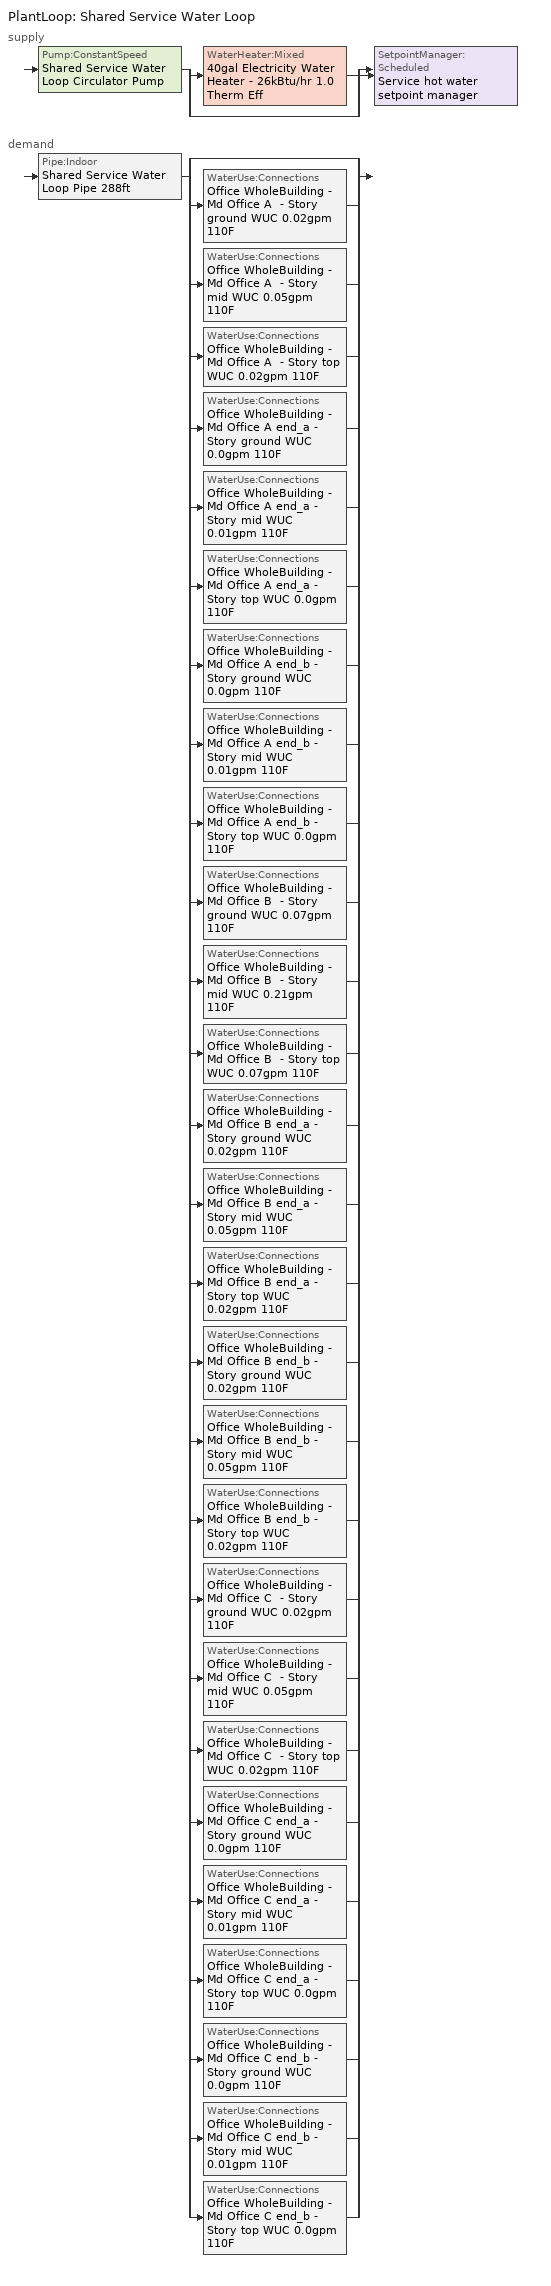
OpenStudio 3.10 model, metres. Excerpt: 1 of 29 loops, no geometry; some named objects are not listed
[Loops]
PlantLoop 'Shared Service Water Loop'
 supply: Pump:ConstantSpeed 'Shared Service Water Loop Circulator Pump' > split
  | WaterHeater:Mixed '40gal Electricity Water Heater - 26kBtu/hr 1.0 Therm Eff'
  | bypass
  join > SetpointManager:Scheduled 'Service hot water setpoint manager'
 demand: Pipe:Indoor 'Shared Service Water Loop Pipe 288ft' > split
  | bypass
  | WaterUse:Connections 'Office WholeBuilding - Md Office A  - Story ground WUC 0.02gpm 110F'
  | WaterUse:Connections 'Office WholeBuilding - Md Office A  - Story mid WUC 0.05gpm 110F'
  | WaterUse:Connections 'Office WholeBuilding - Md Office A  - Story top WUC 0.02gpm 110F'
  | WaterUse:Connections 'Office WholeBuilding - Md Office A end_a - Story ground WUC 0.0gpm 110F'
  | WaterUse:Connections 'Office WholeBuilding - Md Office A end_a - Story mid WUC 0.01gpm 110F'
  | WaterUse:Connections 'Office WholeBuilding - Md Office A end_a - Story top WUC 0.0gpm 110F'
  | WaterUse:Connections 'Office WholeBuilding - Md Office A end_b - Story ground WUC 0.0gpm 110F'
  | WaterUse:Connections 'Office WholeBuilding - Md Office A end_b - Story mid WUC 0.01gpm 110F'
  | WaterUse:Connections 'Office WholeBuilding - Md Office A end_b - Story top WUC 0.0gpm 110F'
  | WaterUse:Connections 'Office WholeBuilding - Md Office B  - Story ground WUC 0.07gpm 110F'
  | WaterUse:Connections 'Office WholeBuilding - Md Office B  - Story mid WUC 0.21gpm 110F'
  | WaterUse:Connections 'Office WholeBuilding - Md Office B  - Story top WUC 0.07gpm 110F'
  | WaterUse:Connections 'Office WholeBuilding - Md Office B end_a - Story ground WUC 0.02gpm 110F'
  | WaterUse:Connections 'Office WholeBuilding - Md Office B end_a - Story mid WUC 0.05gpm 110F'
  | WaterUse:Connections 'Office WholeBuilding - Md Office B end_a - Story top WUC 0.02gpm 110F'
  | WaterUse:Connections 'Office WholeBuilding - Md Office B end_b - Story ground WUC 0.02gpm 110F'
  | WaterUse:Connections 'Office WholeBuilding - Md Office B end_b - Story mid WUC 0.05gpm 110F'
  | WaterUse:Connections 'Office WholeBuilding - Md Office B end_b - Story top WUC 0.02gpm 110F'
  | WaterUse:Connections 'Office WholeBuilding - Md Office C  - Story ground WUC 0.02gpm 110F'
  | WaterUse:Connections 'Office WholeBuilding - Md Office C  - Story mid WUC 0.05gpm 110F'
  | WaterUse:Connections 'Office WholeBuilding - Md Office C  - Story top WUC 0.02gpm 110F'
  | WaterUse:Connections 'Office WholeBuilding - Md Office C end_a - Story ground WUC 0.0gpm 110F'
  | WaterUse:Connections 'Office WholeBuilding - Md Office C end_a - Story mid WUC 0.01gpm 110F'
  | WaterUse:Connections 'Office WholeBuilding - Md Office C end_a - Story top WUC 0.0gpm 110F'
  | WaterUse:Connections 'Office WholeBuilding - Md Office C end_b - Story ground WUC 0.0gpm 110F'
  | WaterUse:Connections 'Office WholeBuilding - Md Office C end_b - Story mid WUC 0.01gpm 110F'
  | WaterUse:Connections 'Office WholeBuilding - Md Office C end_b - Story top WUC 0.0gpm 110F'
[Construction]
Copper pipe 0.75in type L with 0.5in fiberglass batt: Fiberglass batt 0.5in, Copper pipe 0.75in type L
[Material] Roughness=Smooth; Thermal Absorptance=0.9; Solar Absorptance=0.7; Visible Absorptance=0.7
Name | Thickness {m} | Conductivity {W/m-K} | Density {kg/m3} | Specific Heat {J/kg-K}
Copper pipe 0.75in type L | 0.001143 | 386 | 8906.27 | 385.1856
Fiberglass batt 0.5in | 0.0127 | 0.0663448 | 11.2129 | 837.36
[WaterUse:Equipment:Definition] Target Temperature Schedule=Mixed Water At Faucet Temp - 110F; Sensible Fraction Schedule=Fraction Sensible - 0.2; Latent Fraction Schedule=Fraction Latent - 0.05
Name | Peak Flow Rate {m3/s}
Office WholeBuilding - Md Office A  - Story ground Water Use 0.02gpm 110F; Office WholeBuilding - Md Office A  - Story top Water Use 0.02gpm 110F; Office WholeBuilding - Md Office B end_a - Story ground Water Use 0.02gpm 110F; Office WholeBuilding - Md Office B end_a - Story top Water Use 0.02gpm 110F; Office WholeBuilding - Md Office B end_b - Story ground Water Use 0.02gpm 110F; Office WholeBuilding - Md Office B end_b - Story top Water Use 0.02gpm 110F; Office WholeBuilding - Md Office C  - Story ground Water Use 0.02gpm 110F; Office WholeBuilding - Md Office C  - Story top Water Use 0.02gpm 110F | 9.88725e-07
Office WholeBuilding - Md Office A  - Story mid Water Use 0.05gpm 110F; Office WholeBuilding - Md Office B end_a - Story mid Water Use 0.05gpm 110F; Office WholeBuilding - Md Office B end_b - Story mid Water Use 0.05gpm 110F; Office WholeBuilding - Md Office C  - Story mid Water Use 0.05gpm 110F | 2.96618e-06
Office WholeBuilding - Md Office A end_a - Story ground Water Use 0.0gpm 110F; Office WholeBuilding - Md Office A end_a - Story top Water Use 0.0gpm 110F; Office WholeBuilding - Md Office A end_b - Story ground Water Use 0.0gpm 110F; Office WholeBuilding - Md Office A end_b - Story top Water Use 0.0gpm 110F; Office WholeBuilding - Md Office C end_a - Story ground Water Use 0.0gpm 110F; Office WholeBuilding - Md Office C end_a - Story top Water Use 0.0gpm 110F; Office WholeBuilding - Md Office C end_b - Story ground Water Use 0.0gpm 110F; Office WholeBuilding - Md Office C end_b - Story top Water Use 0.0gpm 110F | 2.24994e-07
Office WholeBuilding - Md Office A end_a - Story mid Water Use 0.01gpm 110F; Office WholeBuilding - Md Office A end_b - Story mid Water Use 0.01gpm 110F; Office WholeBuilding - Md Office C end_a - Story mid Water Use 0.01gpm 110F; Office WholeBuilding - Md Office C end_b - Story mid Water Use 0.01gpm 110F | 6.74983e-07
Office WholeBuilding - Md Office B  - Story ground Water Use 0.07gpm 110F; Office WholeBuilding - Md Office B  - Story top Water Use 0.07gpm 110F | 4.3449e-06
Office WholeBuilding - Md Office B  - Story mid Water Use 0.21gpm 110F | 1.30347e-05
[WaterUse:Equipment] Flow Rate Fraction Schedule=OfficeMedium BLDG_SWH_SCH
Name | Water Use Equipment Definition | Space
Office WholeBuilding - Md Office A  - Story ground Service Water Use 0.02gpm 110F | Office WholeBuilding - Md Office A  - Story ground Water Use 0.02gpm 110F | Office WholeBuilding - Md Office A  - Story ground
Office WholeBuilding - Md Office A  - Story mid Service Water Use 0.05gpm 110F | Office WholeBuilding - Md Office A  - Story mid Water Use 0.05gpm 110F | Office WholeBuilding - Md Office A  - Story mid
Office WholeBuilding - Md Office A  - Story top Service Water Use 0.02gpm 110F | Office WholeBuilding - Md Office A  - Story top Water Use 0.02gpm 110F | Office WholeBuilding - Md Office A  - Story top
Office WholeBuilding - Md Office A end_a - Story ground Service Water Use 0.0gpm 110F | Office WholeBuilding - Md Office A end_a - Story ground Water Use 0.0gpm 110F | Office WholeBuilding - Md Office A end_a - Story ground
Office WholeBuilding - Md Office A end_a - Story mid Service Water Use 0.01gpm 110F | Office WholeBuilding - Md Office A end_a - Story mid Water Use 0.01gpm 110F | Office WholeBuilding - Md Office A end_a - Story mid
Office WholeBuilding - Md Office A end_a - Story top Service Water Use 0.0gpm 110F | Office WholeBuilding - Md Office A end_a - Story top Water Use 0.0gpm 110F | Office WholeBuilding - Md Office A end_a - Story top
Office WholeBuilding - Md Office A end_b - Story ground Service Water Use 0.0gpm 110F | Office WholeBuilding - Md Office A end_b - Story ground Water Use 0.0gpm 110F | Office WholeBuilding - Md Office A end_b - Story ground
Office WholeBuilding - Md Office A end_b - Story mid Service Water Use 0.01gpm 110F | Office WholeBuilding - Md Office A end_b - Story mid Water Use 0.01gpm 110F | Office WholeBuilding - Md Office A end_b - Story mid
Office WholeBuilding - Md Office A end_b - Story top Service Water Use 0.0gpm 110F | Office WholeBuilding - Md Office A end_b - Story top Water Use 0.0gpm 110F | Office WholeBuilding - Md Office A end_b - Story top
Office WholeBuilding - Md Office B  - Story ground Service Water Use 0.07gpm 110F | Office WholeBuilding - Md Office B  - Story ground Water Use 0.07gpm 110F | Office WholeBuilding - Md Office B  - Story ground
Office WholeBuilding - Md Office B  - Story mid Service Water Use 0.21gpm 110F | Office WholeBuilding - Md Office B  - Story mid Water Use 0.21gpm 110F | Office WholeBuilding - Md Office B  - Story mid
Office WholeBuilding - Md Office B  - Story top Service Water Use 0.07gpm 110F | Office WholeBuilding - Md Office B  - Story top Water Use 0.07gpm 110F | Office WholeBuilding - Md Office B  - Story top
Office WholeBuilding - Md Office B end_a - Story ground Service Water Use 0.02gpm 110F | Office WholeBuilding - Md Office B end_a - Story ground Water Use 0.02gpm 110F | Office WholeBuilding - Md Office B end_a - Story ground
Office WholeBuilding - Md Office B end_a - Story mid Service Water Use 0.05gpm 110F | Office WholeBuilding - Md Office B end_a - Story mid Water Use 0.05gpm 110F | Office WholeBuilding - Md Office B end_a - Story mid
Office WholeBuilding - Md Office B end_a - Story top Service Water Use 0.02gpm 110F | Office WholeBuilding - Md Office B end_a - Story top Water Use 0.02gpm 110F | Office WholeBuilding - Md Office B end_a - Story top
Office WholeBuilding - Md Office B end_b - Story ground Service Water Use 0.02gpm 110F | Office WholeBuilding - Md Office B end_b - Story ground Water Use 0.02gpm 110F | Office WholeBuilding - Md Office B end_b - Story ground
Office WholeBuilding - Md Office B end_b - Story mid Service Water Use 0.05gpm 110F | Office WholeBuilding - Md Office B end_b - Story mid Water Use 0.05gpm 110F | Office WholeBuilding - Md Office B end_b - Story mid
Office WholeBuilding - Md Office B end_b - Story top Service Water Use 0.02gpm 110F | Office WholeBuilding - Md Office B end_b - Story top Water Use 0.02gpm 110F | Office WholeBuilding - Md Office B end_b - Story top
Office WholeBuilding - Md Office C  - Story ground Service Water Use 0.02gpm 110F | Office WholeBuilding - Md Office C  - Story ground Water Use 0.02gpm 110F | Office WholeBuilding - Md Office C  - Story ground
Office WholeBuilding - Md Office C  - Story mid Service Water Use 0.05gpm 110F | Office WholeBuilding - Md Office C  - Story mid Water Use 0.05gpm 110F | Office WholeBuilding - Md Office C  - Story mid
Office WholeBuilding - Md Office C  - Story top Service Water Use 0.02gpm 110F | Office WholeBuilding - Md Office C  - Story top Water Use 0.02gpm 110F | Office WholeBuilding - Md Office C  - Story top
Office WholeBuilding - Md Office C end_a - Story ground Service Water Use 0.0gpm 110F | Office WholeBuilding - Md Office C end_a - Story ground Water Use 0.0gpm 110F | Office WholeBuilding - Md Office C end_a - Story ground
Office WholeBuilding - Md Office C end_a - Story mid Service Water Use 0.01gpm 110F | Office WholeBuilding - Md Office C end_a - Story mid Water Use 0.01gpm 110F | Office WholeBuilding - Md Office C end_a - Story mid
Office WholeBuilding - Md Office C end_a - Story top Service Water Use 0.0gpm 110F | Office WholeBuilding - Md Office C end_a - Story top Water Use 0.0gpm 110F | Office WholeBuilding - Md Office C end_a - Story top
Office WholeBuilding - Md Office C end_b - Story ground Service Water Use 0.0gpm 110F | Office WholeBuilding - Md Office C end_b - Story ground Water Use 0.0gpm 110F | Office WholeBuilding - Md Office C end_b - Story ground
Office WholeBuilding - Md Office C end_b - Story mid Service Water Use 0.01gpm 110F | Office WholeBuilding - Md Office C end_b - Story mid Water Use 0.01gpm 110F | Office WholeBuilding - Md Office C end_b - Story mid
Office WholeBuilding - Md Office C end_b - Story top Service Water Use 0.0gpm 110F | Office WholeBuilding - Md Office C end_b - Story top Water Use 0.0gpm 110F | Office WholeBuilding - Md Office C end_b - Story top
[WaterUse:Connections] Drain Water Heat Exchanger Type=None; Drain Water Heat Exchanger Destination=Plant
Name | Water Use Equipment Name 1
Office WholeBuilding - Md Office A  - Story ground WUC 0.02gpm 110F | Office WholeBuilding - Md Office A  - Story ground Service Water Use 0.02gpm 110F
Office WholeBuilding - Md Office A  - Story mid WUC 0.05gpm 110F | Office WholeBuilding - Md Office A  - Story mid Service Water Use 0.05gpm 110F
Office WholeBuilding - Md Office A  - Story top WUC 0.02gpm 110F | Office WholeBuilding - Md Office A  - Story top Service Water Use 0.02gpm 110F
Office WholeBuilding - Md Office A end_a - Story ground WUC 0.0gpm 110F | Office WholeBuilding - Md Office A end_a - Story ground Service Water Use 0.0gpm 110F
Office WholeBuilding - Md Office A end_a - Story mid WUC 0.01gpm 110F | Office WholeBuilding - Md Office A end_a - Story mid Service Water Use 0.01gpm 110F
Office WholeBuilding - Md Office A end_a - Story top WUC 0.0gpm 110F | Office WholeBuilding - Md Office A end_a - Story top Service Water Use 0.0gpm 110F
Office WholeBuilding - Md Office A end_b - Story ground WUC 0.0gpm 110F | Office WholeBuilding - Md Office A end_b - Story ground Service Water Use 0.0gpm 110F
Office WholeBuilding - Md Office A end_b - Story mid WUC 0.01gpm 110F | Office WholeBuilding - Md Office A end_b - Story mid Service Water Use 0.01gpm 110F
Office WholeBuilding - Md Office A end_b - Story top WUC 0.0gpm 110F | Office WholeBuilding - Md Office A end_b - Story top Service Water Use 0.0gpm 110F
Office WholeBuilding - Md Office B  - Story ground WUC 0.07gpm 110F | Office WholeBuilding - Md Office B  - Story ground Service Water Use 0.07gpm 110F
Office WholeBuilding - Md Office B  - Story mid WUC 0.21gpm 110F | Office WholeBuilding - Md Office B  - Story mid Service Water Use 0.21gpm 110F
Office WholeBuilding - Md Office B  - Story top WUC 0.07gpm 110F | Office WholeBuilding - Md Office B  - Story top Service Water Use 0.07gpm 110F
Office WholeBuilding - Md Office B end_a - Story ground WUC 0.02gpm 110F | Office WholeBuilding - Md Office B end_a - Story ground Service Water Use 0.02gpm 110F
Office WholeBuilding - Md Office B end_a - Story mid WUC 0.05gpm 110F | Office WholeBuilding - Md Office B end_a - Story mid Service Water Use 0.05gpm 110F
Office WholeBuilding - Md Office B end_a - Story top WUC 0.02gpm 110F | Office WholeBuilding - Md Office B end_a - Story top Service Water Use 0.02gpm 110F
Office WholeBuilding - Md Office B end_b - Story ground WUC 0.02gpm 110F | Office WholeBuilding - Md Office B end_b - Story ground Service Water Use 0.02gpm 110F
Office WholeBuilding - Md Office B end_b - Story mid WUC 0.05gpm 110F | Office WholeBuilding - Md Office B end_b - Story mid Service Water Use 0.05gpm 110F
Office WholeBuilding - Md Office B end_b - Story top WUC 0.02gpm 110F | Office WholeBuilding - Md Office B end_b - Story top Service Water Use 0.02gpm 110F
Office WholeBuilding - Md Office C  - Story ground WUC 0.02gpm 110F | Office WholeBuilding - Md Office C  - Story ground Service Water Use 0.02gpm 110F
Office WholeBuilding - Md Office C  - Story mid WUC 0.05gpm 110F | Office WholeBuilding - Md Office C  - Story mid Service Water Use 0.05gpm 110F
Office WholeBuilding - Md Office C  - Story top WUC 0.02gpm 110F | Office WholeBuilding - Md Office C  - Story top Service Water Use 0.02gpm 110F
Office WholeBuilding - Md Office C end_a - Story ground WUC 0.0gpm 110F | Office WholeBuilding - Md Office C end_a - Story ground Service Water Use 0.0gpm 110F
Office WholeBuilding - Md Office C end_a - Story mid WUC 0.01gpm 110F | Office WholeBuilding - Md Office C end_a - Story mid Service Water Use 0.01gpm 110F
Office WholeBuilding - Md Office C end_a - Story top WUC 0.0gpm 110F | Office WholeBuilding - Md Office C end_a - Story top Service Water Use 0.0gpm 110F
Office WholeBuilding - Md Office C end_b - Story ground WUC 0.0gpm 110F | Office WholeBuilding - Md Office C end_b - Story ground Service Water Use 0.0gpm 110F
Office WholeBuilding - Md Office C end_b - Story mid WUC 0.01gpm 110F | Office WholeBuilding - Md Office C end_b - Story mid Service Water Use 0.01gpm 110F
Office WholeBuilding - Md Office C end_b - Story top WUC 0.0gpm 110F | Office WholeBuilding - Md Office C end_b - Story top Service Water Use 0.0gpm 110F
[PlantLoop]
Shared Service Water Loop: Glycol Concentration=0; Maximum Loop Temperature {C}=60; Minimum Loop Temperature {C}=51.6667; Maximum Loop Flow Rate {m3/s}=0.000101198; Plant Loop Volume {m3}=0.0121437; Load Distribution Scheme=Optimal
[Sizing:Plant]
Shared Service Water Loop: Loop Type=Heating; Design Loop Exit Temperature {C}=60; Loop Design Temperature Difference {deltaC}=5; Sizing Option=NonCoincident; Zone Timesteps in Averaging Window=1; Coincident Sizing Factor Mode=None
[SetpointManager:Scheduled]
Service hot water setpoint manager: Control Variable=Temperature; Schedule=Service Water Loop Temp - 140F; Setpoint Node or NodeList=Shared Service Water Loop Supply Outlet Node
[Pump:ConstantSpeed]
Shared Service Water Loop Circulator Pump: Rated Flow Rate {m3/s}=0.000101198; Rated Pump Head {Pa}=29890.7; Rated Power Consumption {W}=7.33681; Motor Efficiency=0.528571; Fraction of Motor Inefficiencies to Fluid Stream=0; Pump Control Type=Intermittent; Design Power Sizing Method=PowerPerFlowPerPressure; Design Electric Power per Unit Flow Rate {W/(m3/s)}=348701.1; Design Shaft Power per Unit Flow Rate per Unit Head {W-s/m3-Pa}=1.28205
[WaterHeater:Mixed]
40gal Electricity Water Heater - 26kBtu/hr 1.0 Therm Eff: Tank Volume {m3}=0.151416; Setpoint Temperature Schedule=Service Water Loop Temp - 140F; Deadband Temperature Difference {deltaC}=2; Maximum Temperature Limit {C}=60; Heater Control Type=Cycle; Heater Maximum Capacity {W}=7673.15; Heater Fuel Type=DistrictHeatingWater; Heater Thermal Efficiency=1; Off Cycle Parasitic Fuel Consumption Rate {W}=0; Off Cycle Parasitic Fuel Type=DistrictHeatingWater; Off Cycle Parasitic Heat Fraction to Tank=0; On Cycle Parasitic Fuel Consumption Rate {W}=0; On Cycle Parasitic Fuel Type=DistrictHeatingWater; On Cycle Parasitic Heat Fraction to Tank=0; Ambient Temperature Indicator=Schedule; Ambient Temperature Schedule=Water Heater Ambient Temp Schedule 71.6F; Off Cycle Loss Coefficient to Ambient Temperature {W/K}=1.87331; On Cycle Loss Coefficient to Ambient Temperature {W/K}=1.87331; Use Side Effectiveness=1; Source Side Effectiveness=1; Use Side Design Flow Rate {m3/s}=autosize; Source Side Design Flow Rate {m3/s}=autosize; Indirect Water Heating Recovery Time {hr}=1.5; Source Side Flow Control Mode=IndirectHeatPrimarySetpoint
[WaterHeater:Sizing]
40gal Electricity Water Heater - 26kBtu/hr 1.0 Therm Eff: Design Mode=PeakDraw; Time Storage Can Meet Peak Draw {hr}=0.538503; Time for Tank Recovery {hr}=1; Nominal Tank Volume for Autosizing Plant Connections {m3}=1
[Pipe:Indoor]
Shared Service Water Loop Pipe 288ft: Construction=Copper pipe 0.75in type L with 0.5in fiberglass batt; Environment Type=Schedule; Ambient Temperature Schedule=Shared Service Water Loop Piping Air Temp - 70F; Ambient Air Velocity Schedule=Shared Service Water Loop Piping Air Velocity - 0.67mph; Pipe Inside Diameter {m}=0.019939; Pipe Length {m}=87.6774
[Schedule:Ruleset]
OfficeMedium BLDG_SWH_SCH: Default Day Schedule=OfficeMedium BLDG_SWH_SCH Default; Summer Design Day Schedule=OfficeMedium BLDG_SWH_SCH Summer Design Day; Winter Design Day Schedule=OfficeMedium BLDG_SWH_SCH Winter Design Day
Fraction Sensible - 0.2: Default Day Schedule=Fraction Sensible - 0.2 Default
Fraction Latent - 0.05: Default Day Schedule=Fraction Latent - 0.05 Default
Mixed Water At Faucet Temp - 110F: Default Day Schedule=Mixed Water At Faucet Temp - 110F Default
Service Water Loop Temp - 140F: Default Day Schedule=Service Water Loop Temp - 140F Default
Water Heater Ambient Temp Schedule 71.6F: Default Day Schedule=Water Heater Ambient Temp Schedule 71.6F Default
Shared Service Water Loop Piping Air Temp - 70F: Default Day Schedule=Shared Service Water Loop Piping Air Temp - 70F Default
Shared Service Water Loop Piping Air Velocity - 0.67mph: Default Day Schedule=Shared Service Water Loop Piping Air Velocity - 0.67mph Default
[Schedule:Day]
OfficeMedium BLDG_SWH_SCH Default: No, 0, 15, 0.01875, 0, 30, 0.0125, 0, 45, 0.00625, 1, 0, 0, 5, 30, 0, 5, 45, 0.0175, 6, 0, 0.035, 6, 15, 0.0525, 6, 30, 0.07, 6, 45, 0.1, 7, 0, 0.13, 7, 15, 0.16, 7, 30, 0.19, 7, 45, 0.23, 8, 0, 0.27, 8, 15, 0.31, 8, 30, 0.35, 8, 45, 0.3575, 9, 0, 0.365, 9, 15, 0.3725, 9, 30, 0.38, 9, 45, 0.3825, 10, 0, 0.385, 10, 15, 0.3875, 10, 30, 0.39, 10, 45, 0.41, 11, 0, 0.43, 11, 15, 0.45, 11, 30, 0.47, 11, 45, 0.495, 12, 0, 0.52, 12, 15, 0.545, 12, 30, 0.57, 12, 45, 0.5625, 13, 0, 0.555, 13, 15, 0.5475, 13, 30, 0.54, 13, 45, 0.49, 14, 0, 0.44, 14, 15, 0.39, 14, 30, 0.34, 14, 45, 0.3375, 15, 0, 0.335, 15, 15, 0.3325, 15, 30, 0.33, 15, 45, 0.3575, 16, 0, 0.385, 16, 15, 0.4125, 16, 30, 0.44, 16, 45, 0.395, 17, 0, 0.35, 17, 15, 0.305, 17, 30, 0.26, 17, 45, 0.2475, 18, 0, 0.235, 18, 15, 0.2225, 18, 30, 0.21, 18, 45, 0.195, 19, 0, 0.18, 19, 15, 0.165, 19, 30, 0.15, 19, 45, 0.155, 20, 0, 0.16, 20, 15, 0.165, 20, 30, 0.17, 20, 45, 0.1475, 21, 0, 0.125, 21, 15, 0.1025, 21, 30, 0.08, 21, 45, 0.0725, 22, 0, 0.065, 22, 15, 0.0575, 22, 30, 0.05, 23, 0, 0.05, 23, 15, 0.04375, 23, 30, 0.0375, 23, 45, 0.03125, 24, 0, 0.025
OfficeMedium BLDG_SWH_SCH Summer Design Day: No, 6, 0, 0, 7, 0, 0.07, 8, 0, 0.19, 9, 0, 0.35, 10, 0, 0.38, 11, 0, 0.39, 12, 0, 0.47, 13, 0, 0.57, 14, 0, 0.54, 15, 0, 0.34, 16, 0, 0.33, 17, 0, 0.44, 18, 0, 0.26, 19, 0, 0.21, 20, 0, 0.15, 21, 0, 0.17, 22, 0, 0.08, 24, 0, 0.05
OfficeMedium BLDG_SWH_SCH Winter Design Day: No, 6, 0, 0, 7, 0, 0.07, 8, 0, 0.11, 9, 0, 0.15, 10, 0, 0.21, 11, 0, 0.19, 12, 0, 0.23, 13, 0, 0.2, 14, 0, 0.19, 15, 0, 0.15, 16, 0, 0.13, 17, 0, 0.14, 19, 0, 0.07, 24, 0, 0
OfficeMedium BLDG_SWH_SCH WntrDsn|Sat Day: No, 5, 30, 0, 5, 45, 0.0175, 6, 0, 0.035, 6, 15, 0.0525, 6, 30, 0.07, 6, 45, 0.08, 7, 0, 0.09, 7, 15, 0.1, 7, 30, 0.11, 7, 45, 0.12, 8, 0, 0.13, 8, 15, 0.14, 8, 30, 0.15, 8, 45, 0.165, 9, 0, 0.18, 9, 15, 0.195, 9, 30, 0.21, 9, 45, 0.205, 10, 0, 0.2, 10, 15, 0.195, 10, 30, 0.19, 10, 45, 0.2, 11, 0, 0.21, 11, 15, 0.22, 11, 30, 0.23, 11, 45, 0.2225, 12, 0, 0.215, 12, 15, 0.2075, 12, 30, 0.2, 12, 45, 0.1975, 13, 0, 0.195, 13, 15, 0.1925, 13, 30, 0.19, 13, 45, 0.18, 14, 0, 0.17, 14, 15, 0.16, 14, 30, 0.15, 14, 45, 0.145, 15, 0, 0.14, 15, 15, 0.135, 15, 30, 0.13, 15, 45, 0.1325, 16, 0, 0.135, 16, 15, 0.1375, 16, 30, 0.14, 16, 45, 0.1225, 17, 0, 0.105, 17, 15, 0.0875, 17, 30, 0.07, 18, 0, 0.07, 18, 15, 0.06125, 18, 30, 0.0525, 18, 45, 0.04375, 19, 0, 0.035, 19, 15, 0.02625, 19, 30, 0.0175, 19, 45, 0.00875, 20, 0, 0, 24, 0, 0
Fraction Sensible - 0.2 Default: 24, 0, 0.2
Fraction Latent - 0.05 Default: 24, 0, 0.05
Mixed Water At Faucet Temp - 110F Default: 24, 0, 43.3333
Service Water Loop Temp - 140F Default: 24, 0, 60
Water Heater Ambient Temp Schedule 71.6F Default: 24, 0, 22
Shared Service Water Loop Piping Air Temp - 70F Default: 24, 0, 21.1
Shared Service Water Loop Piping Air Velocity - 0.67mph Default: 24, 0, 0.3
OfficeMedium BLDG_SWH_SCH Default 1: No, 4, 0, 0, 4, 15, 0.0025, 4, 30, 0.005, 4, 45, 0.0075, 5, 0, 0.01, 5, 15, 0.0125, 5, 30, 0.015, 5, 45, 0.0175, 6, 0, 0.02, 6, 15, 0.0225, 6, 30, 0.025, 6, 45, 0.0275, 7, 0, 0.03, 7, 15, 0.0325, 7, 30, 0.035, 7, 45, 0.0375, 8, 0, 0.04, 10, 0, 0.04, 10, 15, 0.0425, 10, 30, 0.045, 10, 45, 0.0475, 11, 0, 0.05, 11, 15, 0.0525, 11, 30, 0.055, 11, 45, 0.0575, 12, 0, 0.06, 12, 30, 0.06, 12, 45, 0.0675, 13, 0, 0.075, 13, 15, 0.0825, 13, 30, 0.09, 13, 45, 0.0825, 14, 0, 0.075, 14, 15, 0.0675, 14, 30, 0.06, 14, 45, 0.055, 15, 0, 0.05, 15, 15, 0.045, 15, 30, 0.04, 16, 30, 0.04, 16, 45, 0.0366667, 17, 0, 0.0333333, 17, 15, 0.03, 17, 30, 0.0266667, 17, 45, 0.0233333, 18, 0, 0.02, 18, 15, 0.0166667, 18, 30, 0.0133333, 18, 45, 0.01, 19, 0, 0.00666667, 19, 15, 0.00333333, 19, 30, 0, 24, 0, 0
[Schedule:Rule] Schedule Ruleset=OfficeMedium BLDG_SWH_SCH
Name | Rule Order | Day Schedule | Apply Saturday | Date Specification Type | Start Month | Start Day | End Month | End Day | Apply Sunday
Schedule Rule 19 | 1 | OfficeMedium BLDG_SWH_SCH WntrDsn|Sat Day | Yes | DateRange | 1 | 1 | 12 | 31
Schedule Rule 26 | 0 | OfficeMedium BLDG_SWH_SCH Default 1 |  |  |  |  |  |  | Yes
